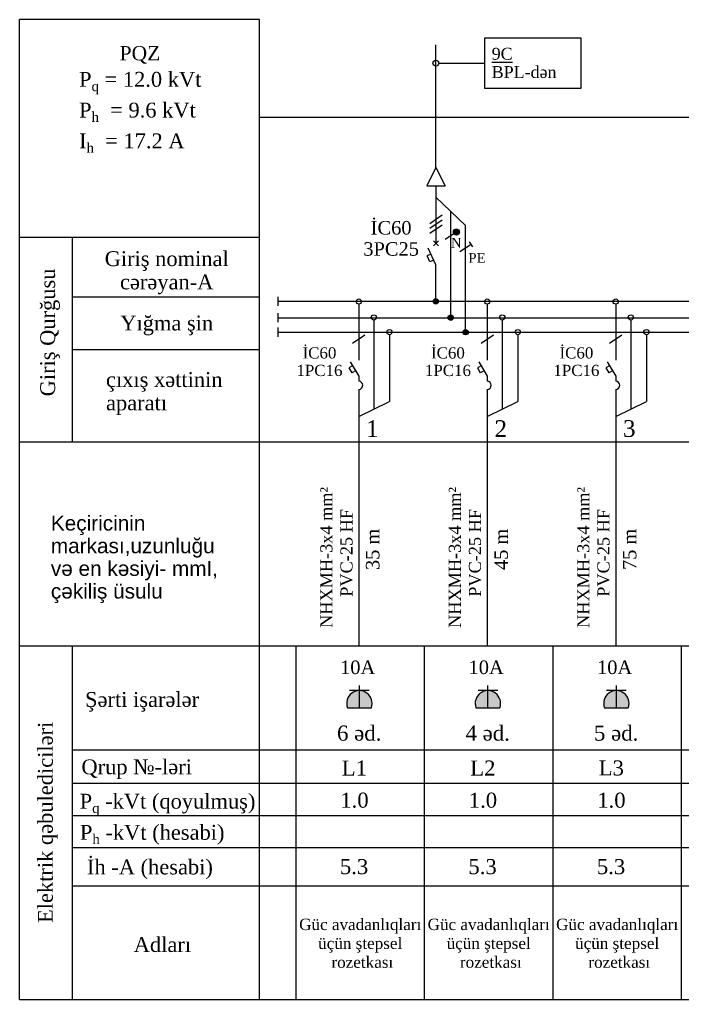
# Model space of a CAD drawing. Header units: millimetres. Extents: x 42452 to 2852333, y -419346 to 834876.
# Drawn here: x 2576667 to 2585963, y 164243 to 177984 of the extents above; entities that cross this region are included whole.
import ezdxf

# ---------------------------------------------------------------- set-up
doc = ezdxf.new("R2010")
doc.units = ezdxf.units.MM
doc.layers.add('1111', color=7, linetype='Continuous')
doc.layers.add('Elektrik isiqlandirma_Lightening.ET-XET', color=7, linetype='Continuous')
doc.styles.add('GENERATED_STYLE_3', font='ARIAALB2.TTF')

# ---------------------------------------------------------------- blocks, each defined once
blk = doc.blocks.new('Line_153', base_point=(156360232, 84644485))
at = {"layer": 'Elektrik isiqlandirma_Lightening.ET-XET', "linetype": 'Continuous'}
for p, q in [((156360232, 84644485), (156360042, 84644359)), ((156360260, 84644443), (156360204, 84644527))]:
    blk.add_line(p, q, dxfattribs=at)
blk = doc.blocks.new('Line_154', base_point=(156359982, 84644692))
at = {"layer": 'Elektrik isiqlandirma_Lightening.ET-XET', "linetype": 'Continuous', "lineweight": 0, "true_color": 0x000000}
blk.add_hatch(color=18, dxfattribs=at).paths.add_polyline_path([(156360033, 84644692), (156360029, 84644712), (156360018, 84644728), (156360002, 84644739), (156359982, 84644743), (156359963, 84644739), (156359947, 84644728), (156359936, 84644712), (156359932, 84644692), (156359936, 84644673), (156359947, 84644656), (156359963, 84644646), (156359982, 84644642), (156360002, 84644646), (156360018, 84644656), (156360029, 84644673)])
at = {"layer": 'Elektrik isiqlandirma_Lightening.ET-XET', "linetype": 'Continuous'}
blk.add_line((156359940, 84644664), (156359792, 84644566), dxfattribs=at)
blk.add_circle((156359982, 84644692), 50.6, dxfattribs=at)
blk = doc.blocks.new('Line_155', base_point=(156360137, 84643008))
at = {"layer": 'Elektrik isiqlandirma_Lightening.ET-XET', "linetype": 'Continuous', "lineweight": 0, "true_color": 0x000000}
blk.add_hatch(color=18, dxfattribs=at).paths.add_polyline_path([(156360181, 84643008), (156360178, 84643024), (156360168, 84643039), (156360154, 84643048), (156360137, 84643052), (156360120, 84643048), (156360106, 84643039), (156360096, 84643024), (156360093, 84643008), (156360096, 84642991), (156360106, 84642976), (156360120, 84642967), (156360137, 84642963), (156360154, 84642967), (156360168, 84642976), (156360178, 84642991)])
at = {"layer": 'Elektrik isiqlandirma_Lightening.ET-XET', "linetype": 'Continuous'}
blk.add_line((156360137, 84643052), (156360137, 84644803), dxfattribs=at)
blk.add_circle((156360137, 84643008), 44.2, dxfattribs=at)
blk = doc.blocks.new('Line_156', base_point=(156359637, 84643528))
at = {"layer": 'Elektrik isiqlandirma_Lightening.ET-XET', "linetype": 'Continuous', "lineweight": 0, "true_color": 0x000000}
blk.add_hatch(color=18, dxfattribs=at).paths.add_polyline_path([(156359681, 84643528), (156359678, 84643545), (156359668, 84643559), (156359654, 84643569), (156359637, 84643572), (156359620, 84643569), (156359606, 84643559), (156359596, 84643545), (156359593, 84643528), (156359596, 84643511), (156359606, 84643496), (156359620, 84643487), (156359637, 84643483), (156359654, 84643487), (156359668, 84643496), (156359678, 84643511)])
at = {"layer": 'Elektrik isiqlandirma_Lightening.ET-XET', "linetype": 'Continuous'}
blk.add_line((156359637, 84643572), (156359637, 84644139), dxfattribs=at)
blk.add_circle((156359637, 84643528), 44.2, dxfattribs=at)
blk = doc.blocks.new('Line_157', base_point=(156359887, 84643252))
at = {"layer": 'Elektrik isiqlandirma_Lightening.ET-XET', "linetype": 'Continuous', "lineweight": 0, "true_color": 0x000000}
blk.add_hatch(color=18, dxfattribs=at).paths.add_polyline_path([(156359931, 84643252), (156359928, 84643269), (156359918, 84643283), (156359904, 84643293), (156359887, 84643296), (156359870, 84643293), (156359856, 84643283), (156359846, 84643269), (156359843, 84643252), (156359846, 84643235), (156359856, 84643221), (156359870, 84643211), (156359887, 84643208), (156359904, 84643211), (156359918, 84643221), (156359928, 84643235)])
at = {"layer": 'Elektrik isiqlandirma_Lightening.ET-XET', "linetype": 'Continuous'}
blk.add_line((156359887, 84643296), (156359887, 84645041), dxfattribs=at)
blk.add_circle((156359887, 84643252), 44.2, dxfattribs=at)
blk = doc.blocks.new('cdvgjyfv fvuf ufu')
at = {"layer": '1111', "color": 0, "ltscale": 20}
for p, q in [((0, 0), (0, 840)), ((-375, 670), (375, 670)), ((-454, 0), (454, 0))]:
    blk.add_line(p, q, dxfattribs=at)
blk.add_arc((0, 165), 483, 340.0346, 199.9654, dxfattribs=at)
blk = doc.blocks.new('Line_167', base_point=(156363518, 84643528))
at = {"layer": 'Elektrik isiqlandirma_Lightening.ET-XET', "linetype": 'Continuous'}
blk.add_line((156363518, 84643483), (156363518, 84642531), dxfattribs=at)
blk.add_circle((156363518, 84643528), 44.2, dxfattribs=at)
blk = doc.blocks.new('Line_168', base_point=(156364038, 84643010))
at = {"layer": 'Elektrik isiqlandirma_Lightening.ET-XET', "linetype": 'Continuous'}
blk.add_line((156364038, 84642966), (156364038, 84641833), dxfattribs=at)
blk.add_circle((156364038, 84643010), 44.2, dxfattribs=at)
blk = doc.blocks.new('Line_169', base_point=(156363773, 84643259))
at = {"layer": 'Elektrik isiqlandirma_Lightening.ET-XET', "linetype": 'Continuous'}
blk.add_line((156363773, 84643215), (156363773, 84642531), dxfattribs=at)
blk.add_circle((156363773, 84643259), 44.2, dxfattribs=at)

msp = doc.modelspace()

# ---------------------------------------------------------------- hatches: boundary and pattern name
h = msp.add_hatch(color=104)
h.dxf.hatch_style = 1
edge = h.paths.add_edge_path()
edge.add_ellipse((2581432.86025, 168343.95065), major_axis=(24.56418, 228.40295), ratio=0.7283965856, start_angle=272.730558623, end_angle=366.138427859)
edge.add_line((2581432.86025, 168572.51743), (2581432.86025, 168333.99883))
edge.add_line((2581432.86025, 168333.99883), (2581599.98072, 168333.99883))
edge = h.paths.add_edge_path()
edge.add_ellipse((2581432.86025, 168343.95065), major_axis=(-36.89352, 228.25631), ratio=0.7223070391, start_angle=-9.181424381, end_angle=84.226444855)
edge.add_line((2581265.73978, 168333.99883), (2581432.86025, 168333.99883))
edge.add_line((2581432.86025, 168333.99883), (2581432.86025, 168572.51743))
h = msp.add_hatch(color=104)
h.dxf.hatch_style = 1
edge = h.paths.add_edge_path()
edge.add_ellipse((2583234.78959, 168343.95065), major_axis=(27.56516, 228.36689), ratio=0.7271901862, start_angle=273.474754564, end_angle=366.882623799)
edge.add_line((2583234.78959, 168572.51743), (2583234.78959, 168333.99883))
edge.add_line((2583234.78959, 168333.99883), (2583401.91006, 168333.99883))
edge = h.paths.add_edge_path()
edge.add_ellipse((2583234.78959, 168343.95065), major_axis=(-22.95264, 228.42165), ratio=0.7289726477, start_angle=-5.738027239, end_angle=87.669841997)
edge.add_line((2583067.66912, 168333.99883), (2583234.78959, 168333.99883))
edge.add_line((2583234.78959, 168333.99883), (2583234.78959, 168572.51743))
h = msp.add_hatch(color=104)
h.dxf.hatch_style = 1
edge = h.paths.add_edge_path()
edge.add_ellipse((2585036.71894, 168343.95065), major_axis=(36.57443, 228.25976), ratio=0.7225029424, start_angle=275.695346697, end_angle=369.103215932)
edge.add_line((2585036.71894, 168572.51743), (2585036.71894, 168333.99883))
edge.add_line((2585036.71894, 168333.99883), (2585203.83941, 168333.99883))
edge = h.paths.add_edge_path()
edge.add_ellipse((2585036.71894, 168343.95065), major_axis=(-41.07899, 228.21584), ratio=0.7195434494, start_angle=-10.204008634, end_angle=83.203860601)
edge.add_line((2584869.59847, 168333.99883), (2585036.71894, 168333.99883))
edge.add_line((2585036.71894, 168333.99883), (2585036.71894, 168572.51743))

# ---------------------------------------------------------------- linework, layer by layer
at = {"linetype": 'Continuous'}
for p, q in [((2576666.81811, 164242.66826), (2576666.81811, 177984.42149)), ((2580033.50276, 177984.42149), (2576666.81811, 177984.42149)), ((2580033.50276, 164242.66826), (2580033.50276, 177984.42149)), ((2580033.50276, 174927.02694), (2576666.81811, 174927.02694)), ((2577408.96489, 172060.02532), (2577408.96489, 174927.02694)), ((2580033.50276, 174093.55708), (2577408.96489, 174093.55708)), ((2580033.50276, 173353.92601), (2577408.96489, 173353.92601)), ((2580033.50276, 172060.02532), (2576666.81811, 172060.02532)), ((2577408.96489, 164242.66826), (2577408.96489, 169200.54486))]:
    msp.add_line(p, q, dxfattribs=at)
for centre in [(2581420.98671, 172855.76574), (2583222.91606, 172855.76574), (2585024.8454, 172855.76574)]:
    msp.add_arc(centre, 59.57369, 272.96227837, 87.03772163, dxfattribs=at)
at = {"layer": 'Elektrik isiqlandirma_Lightening.ET-XET', "linetype": 'Continuous'}
for p, q in [((2582505.45925, 175909.70665), (2582505.45925, 177631.34652)), ((2580033.50276, 176617.2957), (2613685.57655, 176617.2957)), ((2582505.45925, 175909.70665), (2582376.28551, 175651.35917)), ((2582505.45925, 175909.70665), (2582634.63299, 175651.35917)), ((2582376.28551, 175651.35917), (2582634.63299, 175651.35917)), ((2582505.45925, 175651.35917), (2582505.45925, 174847.02471)), ((2582922.23512, 175096.78884), (2582505.45925, 175492.88067)), ((2582419.56452, 175125.32823), (2582591.35398, 175244.50136)), ((2582419.45573, 175056.90636), (2582591.46277, 175175.76523)), ((2582419.45573, 174988.41411), (2582591.46277, 175107.27298)), ((2582470.09418, 174882.07162), (2582540.82433, 174811.97779)), ((2582540.82433, 174882.07162), (2582470.09418, 174811.97779)), ((2582434.42711, 174695.2728), (2582382.89875, 174670.49325)), ((2582422.11845, 174586.46129), (2582382.89875, 174670.49325)), ((2582505.45925, 174543.0796), (2582395.13138, 174779.46767)), ((2582473.6468, 174611.24084), (2582422.11845, 174586.46129)), ((2580287.55072, 174098.12415), (2580287.55072, 173968.77933)), ((2580287.55072, 174033.45174), (2613034.37444, 174033.45174)), ((2580287.55072, 173868.26506), (2580287.55072, 173738.92023)), ((2580287.55072, 173803.59265), (2613034.37444, 173803.59265)), ((2580287.55072, 173664.52632), (2580287.55072, 173535.18149)), ((2580287.55072, 173599.8539), (2613034.37444, 173599.8539)), ((2581337.71401, 173447.81204), (2581510.06199, 173564.85564)), ((2583139.64336, 173447.81204), (2583311.99133, 173564.85564)), ((2584941.5727, 173447.81204), (2585113.92068, 173564.85564)), ((2581305.17045, 173182.82048), (2581424.06538, 172982.96685)), ((2581635.09825, 173205.74079), (2581635.09825, 172521.62798)), ((2583107.09979, 173182.82048), (2583225.99473, 172982.96685)), ((2583437.02759, 173205.74079), (2583437.02759, 172521.62798)), ((2584909.02913, 173182.82048), (2585027.92407, 172982.96685)), ((2585238.95694, 173205.74079), (2585238.95694, 172521.62798)), ((2581337.86122, 173127.8697), (2581285.39625, 173098.3039)), ((2581285.39625, 173098.3039), (2581326.67424, 173028.91865)), ((2581379.1392, 173058.48445), (2581326.67424, 173028.91865)), ((2583139.79056, 173127.8697), (2583087.3256, 173098.3039)), ((2583087.3256, 173098.3039), (2583128.60358, 173028.91865)), ((2583181.06855, 173058.48445), (2583128.60358, 173028.91865)), ((2584941.71991, 173127.8697), (2584889.25494, 173098.3039)), ((2584889.25494, 173098.3039), (2584930.53293, 173028.91865)), ((2584982.99789, 173058.48445), (2584930.53293, 173028.91865)), ((2581424.06538, 172982.96685), (2581424.06538, 172915.25983)), ((2583225.99473, 172982.96685), (2583225.99473, 172915.25983)), ((2585027.92407, 172982.96685), (2585027.92407, 172915.25983)), ((2581424.06538, 172799.86694), (2581424.06538, 169200.54486)), ((2583225.99473, 172799.86694), (2583225.99473, 169200.54486)), ((2585027.92407, 172799.86694), (2585027.92407, 169200.54486)), ((2581424.06538, 172417.44193), (2581853.72191, 172629.56156)), ((2583225.99473, 172417.44193), (2583655.65125, 172629.56156)), ((2585027.92407, 172417.44193), (2585457.5806, 172629.56156)), ((2609447.90507, 172060.02532), (2576671.61485, 172060.02532)), ((2576666.81811, 169200.54486), (2613685.57655, 169200.54486)), ((2580545.74853, 164242.66826), (2580545.74853, 169200.54486)), ((2582347.67788, 164242.66826), (2582347.67788, 169200.54486)), ((2584149.60722, 164242.66826), (2584149.60722, 169200.54486)), ((2585951.53657, 164242.66826), (2585951.53657, 169200.54486)), ((2577408.96489, 167741.34561), (2613685.57655, 167741.34561)), ((2577408.96489, 167276.53853), (2613685.57655, 167276.53853)), ((2577408.96489, 166823.42785), (2613685.57655, 166823.42785)), ((2577408.96489, 166371.19513), (2613685.57655, 166371.19513)), ((2577408.96489, 165834.46467), (2613685.57655, 165834.46467)), ((2576666.81811, 164242.66826), (2613685.57655, 164242.66826))]:
    msp.add_line(p, q, dxfattribs=at)
at = {"layer": 'Elektrik isiqlandirma_Lightening.ET-XET', "color": 8, "linetype": 'Continuous', "lineweight": 18}
for p, q in [((2582547.13653, 177373.46265), (2583061.13578, 177373.46265)), ((2583061.13578, 177373.46265), (2583191.19337, 177373.46265))]:
    msp.add_line(p, q, dxfattribs=at)
at = {"layer": 'Elektrik isiqlandirma_Lightening.ET-XET', "color": 1, "lineweight": 18, "flags": 128}
msp.add_lwpolyline([(2583191.19337, 177728.26019), (2584538.0361, 177728.26019), (2584538.0361, 177018.66511), (2583191.19337, 177018.66511)], close=True, dxfattribs=at)
at = {"layer": 'Elektrik isiqlandirma_Lightening.ET-XET', "linetype": 'Continuous'}
msp.add_circle((2582505.45925, 177373.46265), 41.67728, dxfattribs=at)

# ---------------------------------------------------------------- block references
at = {"color": 104, "xscale": 0.3684981411695097, "yscale": 0.3684966643921281, "zscale": 0.3684967944412932}
for p in [(2581432.86025, 168333.99883), (2583234.78959, 168333.99883), (2585036.71894, 168333.99883)]:
    msp.add_blockref('cdvgjyfv fvuf ufu', p, dxfattribs=at)
at = {"layer": 'Elektrik isiqlandirma_Lightening.ET-XET', "linetype": 'Continuous'}
for name, p, xscale, yscale, zscale in [('Line_157', (2582713.84719, 173803.59265), 0.8335455826161055, 0.8335455826161055, 0.8335455826161055), ('Line_155', (2582922.23512, 173599.8539), 0.8335455826161055, 0.8335455826161055, 0.8335455826161055), ('Line_154', (2582793.36862, 175004.1309), 0.8335455826161055, 0.8335455826161055, 0.8335455826161055), ('Line_153', (2583001.75656, 174831.56851), 0.8335455826161055, 0.8335455826161055, 0.8335455826161055), ('Line_156', (2582505.45925, 174033.45174), 0.8335455826161055, 0.8335455826161055, 0.8335455826161055), ('Line_167', (2581423.888, 174029.31667), 0.8259916270630292, 0.8259916270630292, 0.8259916270630292), ('Line_167', (2583225.81734, 174029.31667), 0.8259916270630292, 0.8259916270630292, 0.8259916270630292), ('Line_167', (2585027.74669, 174029.31667), 0.8259916270630292, 0.8259916270630292, 0.8259916270630292), ('Line_169', (2581635.09825, 173807.49725), 0.8259916270630292, 0.8259916270630292, 0.8259916270630292), ('Line_169', (2583437.02759, 173807.49725), 0.8259916270630292, 0.8259916270630292, 0.8259916270630292), ('Line_169', (2585238.95694, 173807.49725), 0.8259916270630292, 0.8259916270630292, 0.8259916270630292), ('Line_168', (2581853.72191, 173601.55255), 0.8259916270630292, 0.8259916270630292, 0.8259916270630292), ('Line_168', (2583655.65125, 173601.55255), 0.8259916270630292, 0.8259916270630292, 0.8259916270630292), ('Line_168', (2585457.5806, 173601.55255), 0.8259916270630292, 0.8259916270630292, 0.8259916270630292)]:
    msp.add_blockref(name, p, dxfattribs=dict(at, xscale=xscale, yscale=yscale, zscale=zscale))

# ---------------------------------------------------------------- texts
at = {"linetype": 'Continuous', "style": 'GENERATED_STYLE_3'}
for s, insert, char_height, attachment_point, line_spacing_factor in [('\\A1;{\\fTimes New Roman|b0|i0|c0|p18;Giriş \\fTimes New Roman|b0|i0|c0|p18;nominal \\P\\fTimes New Roman|b0|i0|c0|p18;cərəyan-A}', (2578730.13736, 174433.93288), 208.3863957, 5, 0.939614), ('\\A1;{\\fTimes New Roman|b0|i0|c0|p18;çıxış x\\fTimes New Roman|b0|i0|c204|p18;ə\\fTimes New Roman|b0|i0|c0|p18;ttinin \\Paparatı}', (2577878.80279, 172739.05679), 208.38639565, 4, 0.939577), ('\\A1;{\\fArial|b0|i0|c162|p34;Ke\\fArial|b0|i0|c238|p34;ç\\fArial|b0|i0|c162|p34;iricinin \\Pmarkası,uzunluğu\\Pvə en kəsiyi- mm}І{\\fArial|b0|i0|c162|p34;,\\Pçəkiliş üsulu}', (2577105.29981, 170413.64122), 208.3863957, 4, 0.915369)]:
    msp.add_mtext(s, dxfattribs=dict(at, insert=insert, char_height=char_height, attachment_point=attachment_point, line_spacing_factor=line_spacing_factor))
at = {"linetype": 'Continuous', "char_height": 208.3863957, "rotation": 90, "style": 'GENERATED_STYLE_3'}
for s, insert, attachment_point in [('\\A1;{\\fTimes New Roman|b0|i0|c0|p18;Giriş Qurğusu}', (2577094.723, 172700.5151), 4), ('\\A1;{\\fTimes New Roman|b0|i0|c0|p18;Elektrik qəbulediciləri}', (2577062.43567, 166725.8217), 5)]:
    msp.add_mtext(s, dxfattribs=dict(at, insert=insert, attachment_point=attachment_point))
at = {"linetype": 'Continuous', "style": 'GENERATED_STYLE_3'}
for s, insert, char_height, attachment_point in [('\\A1;{\\fTimes New Roman|b0|i0|c0|p18;Yığma şin}', (2578730.13736, 173694.30178), 208.3863957, 5), ('\\A1;{\\fTimes New Roman|b0|i0|c0|p18;Şərti işarələr\\fTimes New Roman|b0|i0|c0|p18;  }', (2578384.6372, 168415.43727), 208.3863957, 5), ('\\A1;{\\fTimes New Roman|b0|i0|c0|p18;Qrup №-ləri}', (2577534.0479, 167470.41548), 208.3863957, 4), ('\\A1;{\\fTimes New Roman|b0|i0|c0|p18;P\\H0.66x;\\S ^ q;\\H1.5152x; -kVt (qoyulmuş)}', (2578741.76343, 167018.3279), 208.3863957, 5), ('\\A1;{\\fTimes New Roman|b0|i0|c0|p18;P\\fTimes New Roman|b0|i0|c0|p18;\\A1{\\H.66x;\\S ^ h;}\\fTimes New Roman|b0|i0|c0|p18; -kVt (hesabi)}', (2578526.93799, 166582.26068), 208.38639565, 5), ('\\A1;{\\fTimes New Roman|b0|i0|c0|p18;İh -A (hesabi)}', (2578495.04685, 166066.21861), 208.3863957, 5), ('\\A1;{\\fTimes New Roman|b0|i0|c0|p18;Adları}', (2578669.85875, 165010.68879), 208.3863957, 5)]:
    msp.add_mtext(s, dxfattribs=dict(at, insert=insert, char_height=char_height, attachment_point=attachment_point))
at = {"layer": 'Elektrik isiqlandirma_Lightening.ET-XET', "linetype": 'Continuous', "style": 'GENERATED_STYLE_3'}
for s, insert, char_height, attachment_point in [('\\A1;{\\fTimes New Roman|b0|i0|c238|p18;P\\fTimes New Roman|b0|i0|c204|p18;QZ  }', (2578355.0598, 177488.61503), 200, 5), ('\\A1;{\\fTimes New Roman|b0|i0|c0|p18;N\\fTimes New Roman|b0|i0|c0|p18;\\H1.256997x; }', (2582715.16004, 174855.1762), 136.9555901, 4), ('\\A1;{\\fTimes New Roman|b0|i0|c0|p18;PE\\fTimes New Roman|b0|i0|c0|p18; }', (2582960.88374, 174641.82447), 136.9555901, 4), ('\\A1;{\\fTimes New Roman|b0|i0|c204|p18;1.0}', (2581363.5222, 167034.6028), 210.7009078, 5), ('\\A1;{\\fTimes New Roman|b0|i0|c204|p18;1.0}', (2583165.45154, 167034.6028), 210.7009078, 5), ('\\A1;{\\fTimes New Roman|b0|i0|c204|p18;1.0}', (2584967.38089, 167034.6028), 210.7009078, 5)]:
    msp.add_mtext(s, dxfattribs=dict(at, insert=insert, char_height=char_height, attachment_point=attachment_point))
at = {"layer": 'Elektrik isiqlandirma_Lightening.ET-XET', "insert": (2583288.11273, 177375.68085), "char_height": 166.70911652, "width": 1315.3049042, "attachment_point": 4, "line_spacing_factor": 0.9227, "style": 'GENERATED_STYLE_3'}
msp.add_mtext('\\A1;{\\fTimes New Roman|b0|i0|c0|p18;\\L9\\fTimes New Roman|b0|i0|c238|p18;C\\fTimes New Roman|b0|i0|c204|p18;\\P\\fTimes New Roman|b0|i0|c238|p18;\\lBPL-\\fTimes New Roman|b0|i0|c204|p18;dən  }', dxfattribs=at)
at = {"layer": 'Elektrik isiqlandirma_Lightening.ET-XET', "linetype": 'Continuous', "style": 'GENERATED_STYLE_3'}
for s, insert, char_height, attachment_point, line_spacing_factor in [('\\A1;{\\fTimes New Roman|b0|i0|c204|p18;P\\H0.66x;\\S ^ q;\\H1.5152x; = \\fTimes New Roman|b0|i0|c0|p18;12\\fTimes New Roman|b0|i0|c204|p18;.\\fTimes New Roman|b0|i0|c0|p18;0\\fTimes New Roman|b0|i0|c204|p18; kVt\\P\\H0.99997x;P\\H0.66x;\\S ^ h;\\H1.5152x;  =\\fTimes New Roman|b0|i0|c238|p18; \\fTimes New Roman|b0|i0|c0|p18;9\\fTimes New Roman|b0|i0|c204|p18;.\\fTimes New Roman|b0|i0|c0|p18;6\\fTimes New Roman|b0|i0|c204|p18; kVt\\PI\\H0.66x;\\S ^ h;\\H1.5152x;  = \\fTimes New Roman|b0|i0|c238|p18;1\\fTimes New Roman|b0|i0|c0|p18;7\\fTimes New Roman|b0|i0|c204|p18;.\\fTimes New Roman|b0|i0|c0|p18;2\\fTimes New Roman|b0|i0|c204|p18; A}', (2577501.27731, 176715.11457), 208.38639565, 4, 1.066525), ('\\A1;{\\fTimes New Roman|b0|i0|c0|p18;İ\\fTimes New Roman|b0|i0|c204|p18;C60\\P3PC\\fTimes New Roman|b0|i0|c238|p18;2\\fTimes New Roman|b0|i0|c0|p18;5}', (2581877.73934, 174914.97298), 189.6308171, 5, 0.938829)]:
    msp.add_mtext(s, dxfattribs=dict(at, insert=insert, char_height=char_height, attachment_point=attachment_point, line_spacing_factor=line_spacing_factor))
at = {"layer": 'Elektrik isiqlandirma_Lightening.ET-XET', "linetype": 'Continuous', "char_height": 157.0550408, "width": 831.0558875, "attachment_point": 5, "line_spacing_factor": 0.938829, "style": 'GENERATED_STYLE_3'}
for insert in [(2580872.54626, 173185.77258), (2582674.4756, 173185.77258), (2584476.40495, 173185.77258)]:
    msp.add_mtext('\\A1;{\\fTimes New Roman|b0|i0|c204|p18;İC60\\P1PC16}', dxfattribs=dict(at, insert=insert))
at = {"layer": 'Elektrik isiqlandirma_Lightening.ET-XET', "color": 3, "linetype": 'Continuous', "attachment_point": 5, "style": 'GENERATED_STYLE_3'}
for s, insert, char_height, width in [('\\A1;{\\fTimes New Roman|b0|i0|c238|p18;1}', (2581613.44246, 172247.32227), 235.0916651, 596.7848819), ('\\A1;{\\fTimes New Roman|b0|i0|c204|p18;2}', (2583415.37181, 172247.32227), 235.0916651, 596.7848819), ('\\A1;{\\fTimes New Roman|b0|i0|c204|p18;3}', (2585217.30115, 172247.32227), 235.0916651, 596.7848819), ('\\A1;{\\fTimes New Roman|b0|i0|c238|p18;L1}', (2581362.02443, 167487.50813), 210.7009078, 331.3184427), ('\\A1;{\\fTimes New Roman|b0|i0|c238|p18;L\\fTimes New Roman|b0|i0|c204|p18;2}', (2583163.95377, 167487.50813), 210.7009078, 331.3184427), ('\\A1;{\\fTimes New Roman|b0|i0|c238|p18;L\\fTimes New Roman|b0|i0|c204|p18;3}', (2584965.88312, 167487.50813), 210.7009078, 331.3184427)]:
    msp.add_mtext(s, dxfattribs=dict(at, insert=insert, char_height=char_height, width=width))
at = {"layer": 'Elektrik isiqlandirma_Lightening.ET-XET', "linetype": 'Continuous', "rotation": 90, "style": 'GENERATED_STYLE_3'}
for s, insert, char_height, attachment_point in [('{\\fTimes New Roman|b0|i0|c238|p18;\\C7; \\fTimes New Roman|b0|i0|c204|p18;\\C0;NHXMH-3х\\fTimes New Roman|b0|i0|c238|p18;4\\C7; mm²\\fTimes New Roman|b0|i0|c204|p18;\\C0;\\P\\fTimes New Roman|b0|i0|c238|p18;\\C7;   PVC-25 \\fTimes New Roman|b0|i0|c204|p18;\\C0;H\\fTimes New Roman|b0|i0|c238|p18;\\C7;F}', (2580884.16613, 170408.81911), 169.41656126, 2), ('{\\fTimes New Roman|b0|i0|c238|p18;\\C7; \\fTimes New Roman|b0|i0|c204|p18;\\C0;NHXMH-3х\\fTimes New Roman|b0|i0|c238|p18;4\\C7; mm²\\fTimes New Roman|b0|i0|c204|p18;\\C0;\\P\\fTimes New Roman|b0|i0|c238|p18;\\C7;   PVC-25 \\fTimes New Roman|b0|i0|c204|p18;\\C0;H\\fTimes New Roman|b0|i0|c238|p18;\\C7;F}', (2582686.09548, 170408.81911), 169.41656126, 2), ('{\\fTimes New Roman|b0|i0|c238|p18;\\C7; \\fTimes New Roman|b0|i0|c204|p18;\\C0;NHXMH-3х\\fTimes New Roman|b0|i0|c238|p18;4\\C7; mm²\\fTimes New Roman|b0|i0|c204|p18;\\C0;\\P\\fTimes New Roman|b0|i0|c238|p18;\\C7;   PVC-25 \\fTimes New Roman|b0|i0|c204|p18;\\C0;H\\fTimes New Roman|b0|i0|c238|p18;\\C7;F}', (2584488.02482, 170408.81911), 169.41656126, 2), ('\\A1;{\\fTimes New Roman|b0|i0|c204|p18;35 m}', (2581619.77305, 170264.83499), 189.0809287, 4), ('\\A1;{\\fTimes New Roman|b0|i0|c204|p18;45 m}', (2583421.70239, 170264.83499), 189.0809287, 4), ('\\A1;{\\fTimes New Roman|b0|i0|c204|p18;75 m}', (2585223.63174, 170264.83499), 189.0809287, 4)]:
    msp.add_mtext(s, dxfattribs=dict(at, insert=insert, char_height=char_height, attachment_point=attachment_point))
at = {"layer": 'Elektrik isiqlandirma_Lightening.ET-XET', "color": 7, "linetype": 'Continuous', "attachment_point": 5, "style": 'GENERATED_STYLE_3'}
for s, insert, char_height in [('\\A1;{\\fTimes New Roman|b0|i0|c204|p18;10\\fTimes New Roman|b0|i0|c238|p18;A}', (2581408.47684, 168898.7786), 189.8205617), ('\\A1;{\\fTimes New Roman|b0|i0|c204|p18;10\\fTimes New Roman|b0|i0|c238|p18;A}', (2583210.40619, 168898.7786), 189.8205617), ('\\A1;{\\fTimes New Roman|b0|i0|c204|p18;10\\fTimes New Roman|b0|i0|c238|p18;A}', (2585012.33553, 168898.7786), 189.8205617), ('\\A1;{\\fTimes New Roman|b0|i0|c0|p18;6\\fTimes New Roman|b0|i0|c204|p18; \\fTimes New Roman|b0|i0|c238|p18;əd\\fTimes New Roman|b0|i0|c204|p18;.\\fTimes New Roman|b0|i0|c238|p18;  }', (2581429.87196, 167975.37214), 211.85324408), ('\\A1;{\\fTimes New Roman|b0|i0|c0|p18;4\\fTimes New Roman|b0|i0|c204|p18; \\fTimes New Roman|b0|i0|c238|p18;əd\\fTimes New Roman|b0|i0|c204|p18;.\\fTimes New Roman|b0|i0|c238|p18;  }', (2583231.8013, 167975.37214), 211.85324408), ('\\A1;{\\fTimes New Roman|b0|i0|c0|p18;5\\fTimes New Roman|b0|i0|c204|p18; \\fTimes New Roman|b0|i0|c238|p18;əd\\fTimes New Roman|b0|i0|c204|p18;.\\fTimes New Roman|b0|i0|c238|p18;  }', (2585033.73065, 167975.37214), 211.85324408)]:
    msp.add_mtext(s, dxfattribs=dict(at, insert=insert, char_height=char_height))
at = {"layer": 'Elektrik isiqlandirma_Lightening.ET-XET', "linetype": 'Continuous', "char_height": 210.7009078, "width": 712.0063638, "attachment_point": 5, "style": 'GENERATED_STYLE_3'}
for insert in [(2581358.13971, 166102.97949), (2583160.06906, 166102.97949), (2584961.9984, 166102.97949)]:
    msp.add_mtext('\\A1;{\\fTimes New Roman|b0|i0|c204|p18;5.3}', dxfattribs=dict(at, insert=insert))
at = {"layer": 'Elektrik isiqlandirma_Lightening.ET-XET', "color": 7, "linetype": 'Continuous', "char_height": 158.8918572, "width": 10493.8101362, "attachment_point": 5, "style": 'GENERATED_STYLE_3'}
for insert in [(2581443.7381, 165028.85209), (2583245.66745, 165028.85209), (2585047.59679, 165028.85209)]:
    msp.add_mtext('\\A1;{\\fTimes New Roman|b0|i0|c238|p18;Güc avadanlıqları \\fTimes New Roman|b0|i0|c204|p18;\\P\\fTimes New Roman|b0|i0|c238|p18;üçün ştepsel\\fTimes New Roman|b0|i0|c204|p18;\\P\\fTimes New Roman|b0|i0|c238|p18; rozetkası}', dxfattribs=dict(at, insert=insert))

doc.saveas('drawing.dxf')
